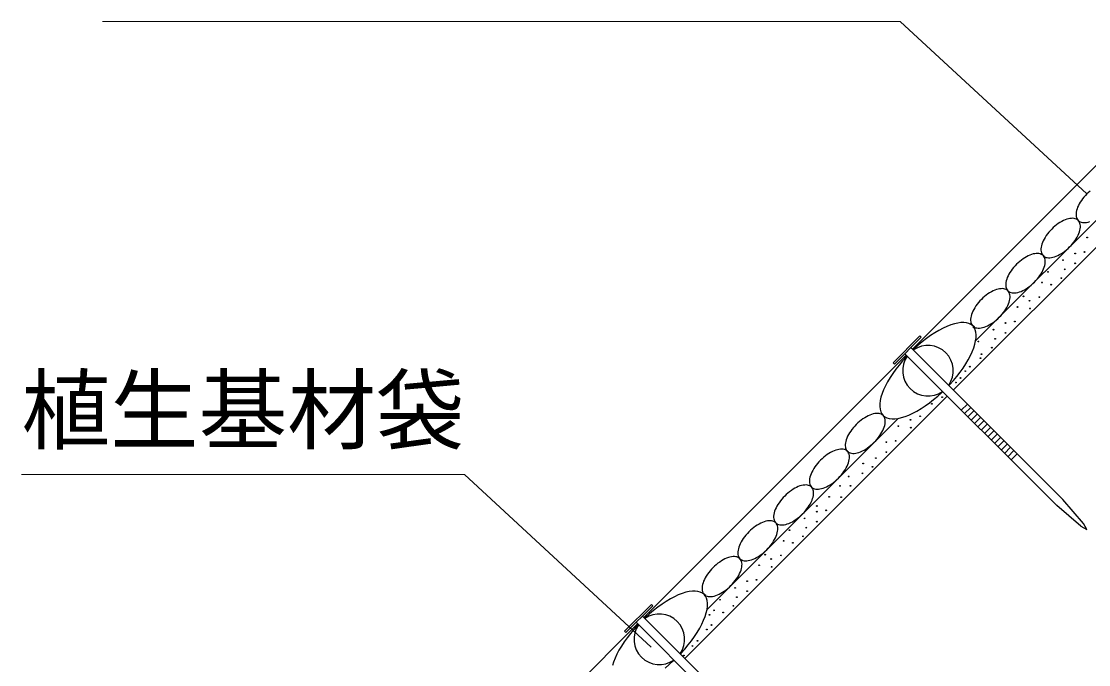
# Model space of a CAD drawing. Units: millimetres, scale not verified. Extents: x 200 to 8200, y 200 to 5838.
# Drawn here: x 724 to 1567, y 2384 to 2892 of the extents above; entities that cross this region are included whole.
import ezdxf
from ezdxf.enums import TextEntityAlignment as Align

# ---------------------------------------------------------------- set-up
doc = ezdxf.new("R2010")
doc.units = ezdxf.units.MM
doc.header["$LTSCALE"] = 20
doc.layers.add('C-STR', color=7, linetype='Continuous', lineweight=25)
doc.layers.add('C-STR-HTXT', color=1, linetype='Continuous', lineweight=13)
doc.styles.add('ＭＳ ゴシック', font='')
doc.styles.get('ＭＳ ゴシック').set_extended_font_data('MS Gothic')

msp = doc.modelspace()

# ---------------------------------------------------------------- linework, layer by layer
at = {"layer": 'C-STR', "color": 1}
for p, q in [((1427.99, 2633.6), (1635.17, 2840.78)), ((1215.85, 2421.46), (1423.04, 2628.65)), ((1003.72, 2209.33), (1210.9, 2416.51))]:
    msp.add_line(p, q, dxfattribs=at)
at = {"layer": 'C-STR'}
for p, q in [((1477.86, 2640.02), (1624.02, 2786.17)), ((1460.33, 2601.27), (1634.63, 2775.57)), ((1559.43, 2735.16), (1558.87, 2734.49)), ((1531.65, 2707.38), (1531.09, 2706.71)), ((1503.87, 2679.6), (1503.31, 2678.93)), ((1476.63, 2651.82), (1475.53, 2650.46)), ((1412.63, 2622.74), (1433.88, 2644)), ((1434.92, 2642.96), (1413.68, 2621.7)), ((1434.92, 2642.96), (1433.88, 2644)), ((1421.83, 2629.86), (1541.87, 2509.89)), ((1426.77, 2634.81), (1546.81, 2514.84)), ((1413.68, 2621.7), (1412.63, 2622.74)), ((1248.2, 2389.14), (1455.38, 2596.32)), ((1466.5, 2585.2), (1471.45, 2590.15)), ((1405.38, 2581.11), (1404.82, 2580.44)), ((1469.12, 2582.59), (1474.07, 2587.54)), ((1471.74, 2579.97), (1476.69, 2584.92)), ((1474.36, 2577.35), (1479.31, 2582.3)), ((1476.98, 2574.73), (1481.93, 2579.68)), ((1265.73, 2427.88), (1416.63, 2578.78)), ((1479.6, 2572.12), (1484.55, 2577.07)), ((1482.22, 2569.5), (1487.17, 2574.45)), ((1484.84, 2566.88), (1489.78, 2571.83)), ((1487.45, 2564.27), (1492.4, 2569.22)), ((1490.07, 2561.65), (1495.02, 2566.6)), ((1492.69, 2559.03), (1497.64, 2563.98)), ((1495.31, 2556.41), (1500.26, 2561.36)), ((1497.93, 2553.8), (1502.88, 2558.75)), ((1500.55, 2551.18), (1505.5, 2556.13)), ((1377.1, 2552.83), (1376.54, 2552.16)), ((1503.17, 2548.56), (1508.12, 2553.51)), ((1505.78, 2545.95), (1510.73, 2550.9)), ((1348.81, 2524.54), (1348.25, 2523.87)), ((1563.08, 2495.75), (1546.81, 2514.84)), ((1560.96, 2493.63), (1541.87, 2509.89)), ((1320.53, 2496.26), (1319.97, 2495.59)), ((1565.56, 2491.15), (1563.08, 2495.75)), ((1560.96, 2493.63), (1565.56, 2491.15)), ((1292.25, 2467.98), (1291.68, 2467.31)), ((1264.5, 2439.69), (1263.4, 2438.32)), ((1200.5, 2410.61), (1221.75, 2431.87)), ((1222.79, 2430.83), (1201.54, 2409.57)), ((1222.79, 2430.83), (1221.75, 2431.87)), ((1214.64, 2422.67), (1334.68, 2302.71)), ((1209.69, 2417.72), (1329.73, 2297.75)), ((1201.54, 2409.57), (1200.5, 2410.61))]:
    msp.add_line(p, q, dxfattribs=at)
for points in [[(1568.21, 2758.43), (1566.92, 2757.3), (1565.69, 2756.12), (1564.5, 2754.88), (1563.38, 2753.6), (1562.33, 2752.29), (1561.36, 2750.94), (1560.48, 2749.59), (1559.69, 2748.23), (1559, 2746.88), (1558.41, 2745.54), (1557.94, 2744.23), (1557.57, 2742.96), (1557.32, 2741.73), (1557.19, 2740.56), (1557.18, 2739.45), (1557.29, 2738.42), (1557.51, 2737.46), (1557.85, 2736.6), (1558.3, 2735.83), (1558.87, 2735.16), (1559.54, 2734.6), (1560.31, 2734.14), (1561.17, 2733.8), (1562.12, 2733.58), (1563.16, 2733.47), (1564.26, 2733.49), (1565.44, 2733.62), (1566.66, 2733.86), (1567.94, 2734.23)], [(1558.87, 2735.16), (1558.2, 2735.72), (1557.43, 2736.18), (1556.56, 2736.52), (1555.61, 2736.74), (1554.58, 2736.85), (1553.47, 2736.84), (1552.3, 2736.7), (1551.07, 2736.46), (1549.8, 2736.09), (1548.49, 2735.62), (1547.15, 2735.03), (1545.8, 2734.34), (1544.44, 2733.55), (1543.08, 2732.67), (1541.74, 2731.7), (1540.43, 2730.65), (1539.14, 2729.53), (1537.91, 2728.34), (1536.72, 2727.1), (1535.6, 2725.82), (1534.55, 2724.51), (1533.58, 2723.16), (1532.7, 2721.81), (1531.91, 2720.45), (1531.22, 2719.1), (1530.63, 2717.76), (1530.16, 2716.45), (1529.79, 2715.18), (1529.55, 2713.95), (1529.41, 2712.78), (1529.4, 2711.67), (1529.51, 2710.64), (1529.73, 2709.68), (1530.07, 2708.82), (1530.53, 2708.05), (1531.09, 2707.38), (1531.76, 2706.82), (1532.53, 2706.36), (1533.39, 2706.02), (1534.35, 2705.8), (1535.38, 2705.69), (1536.49, 2705.71), (1537.66, 2705.84), (1538.88, 2706.09), (1540.16, 2706.45), (1541.47, 2706.93), (1542.8, 2707.51), (1544.16, 2708.2), (1545.52, 2708.99), (1546.87, 2709.88), (1548.21, 2710.85), (1549.53, 2711.9), (1550.81, 2713.02), (1552.05, 2714.2), (1553.23, 2715.44), (1554.35, 2716.72), (1555.4, 2718.04), (1556.37, 2719.38), (1557.26, 2720.73), (1558.05, 2722.09), (1558.74, 2723.45), (1559.32, 2724.78), (1559.8, 2726.09), (1560.16, 2727.37), (1560.41, 2728.59), (1560.54, 2729.76), (1560.56, 2730.87), (1560.45, 2731.9), (1560.23, 2732.86), (1559.89, 2733.72), (1559.43, 2734.49)], [(1531.09, 2707.38), (1530.42, 2707.94), (1529.65, 2708.4), (1528.79, 2708.74), (1527.83, 2708.96), (1526.8, 2709.07), (1525.69, 2709.06), (1524.52, 2708.93), (1523.29, 2708.68), (1522.02, 2708.31), (1520.71, 2707.84), (1519.37, 2707.25), (1518.02, 2706.56), (1516.66, 2705.77), (1515.31, 2704.89), (1513.96, 2703.92), (1512.65, 2702.87), (1511.37, 2701.75), (1510.13, 2700.56), (1508.94, 2699.33), (1507.82, 2698.04), (1506.77, 2696.73), (1505.8, 2695.39), (1504.92, 2694.03), (1504.13, 2692.67), (1503.44, 2691.32), (1502.85, 2689.98), (1502.38, 2688.67), (1502.01, 2687.4), (1501.77, 2686.17), (1501.64, 2685), (1501.62, 2683.89), (1501.73, 2682.86), (1501.95, 2681.91), (1502.29, 2681.04), (1502.75, 2680.27), (1503.31, 2679.6), (1503.98, 2679.04), (1504.75, 2678.59), (1505.61, 2678.25), (1506.57, 2678.02), (1507.6, 2677.91), (1508.71, 2677.93), (1509.88, 2678.06), (1511.1, 2678.31), (1512.38, 2678.67), (1513.69, 2679.15), (1515.02, 2679.73), (1516.38, 2680.42), (1517.74, 2681.21), (1519.09, 2682.1), (1520.43, 2683.07), (1521.75, 2684.12), (1523.03, 2685.24), (1524.27, 2686.42), (1525.45, 2687.66), (1526.57, 2688.94), (1527.62, 2690.26), (1528.59, 2691.6), (1529.48, 2692.95), (1530.27, 2694.31), (1530.96, 2695.67), (1531.54, 2697), (1532.02, 2698.31), (1532.38, 2699.59), (1532.63, 2700.81), (1532.76, 2701.98), (1532.78, 2703.09), (1532.67, 2704.13), (1532.45, 2705.08), (1532.11, 2705.94), (1531.65, 2706.71)], [(1503.31, 2679.6), (1502.64, 2680.17), (1501.87, 2680.62), (1501.01, 2680.96), (1500.05, 2681.18), (1499.02, 2681.29), (1497.91, 2681.28), (1496.74, 2681.15), (1495.51, 2680.9), (1494.24, 2680.53), (1492.93, 2680.06), (1491.59, 2679.47), (1490.24, 2678.78), (1488.88, 2677.99), (1487.53, 2677.11), (1486.18, 2676.14), (1484.87, 2675.09), (1483.59, 2673.97), (1482.35, 2672.78), (1481.17, 2671.55), (1480.04, 2670.26), (1479, 2668.95), (1478.02, 2667.61), (1477.14, 2666.25), (1476.35, 2664.89), (1475.66, 2663.54), (1475.08, 2662.2), (1474.6, 2660.89), (1474.23, 2659.62), (1473.99, 2658.39), (1473.86, 2657.22), (1473.84, 2656.11), (1473.95, 2655.08), (1474.17, 2654.13), (1474.51, 2653.26), (1474.97, 2652.49), (1475.53, 2651.82), (1476.2, 2651.26), (1476.97, 2650.81), (1477.83, 2650.47), (1478.79, 2650.24), (1479.82, 2650.14), (1480.93, 2650.15), (1482.1, 2650.28), (1483.33, 2650.53), (1484.6, 2650.89), (1485.91, 2651.37), (1487.25, 2651.95), (1488.6, 2652.64), (1489.96, 2653.43), (1491.31, 2654.32), (1492.66, 2655.29), (1493.97, 2656.34), (1495.25, 2657.46), (1496.49, 2658.64), (1497.67, 2659.88), (1498.8, 2661.16), (1499.85, 2662.48), (1500.82, 2663.82), (1501.7, 2665.17), (1502.49, 2666.53), (1503.18, 2667.89), (1503.76, 2669.22), (1504.24, 2670.53), (1504.61, 2671.81), (1504.85, 2673.03), (1504.98, 2674.21), (1505, 2675.31), (1504.89, 2676.35), (1504.67, 2677.3), (1504.33, 2678.16), (1503.87, 2678.93)], [(1475.53, 2651.82), (1474.16, 2652.92), (1472.54, 2653.74), (1470.67, 2654.28), (1468.56, 2654.53), (1466.24, 2654.49), (1463.72, 2654.16), (1461.03, 2653.54), (1458.17, 2652.64), (1455.18, 2651.47), (1452.07, 2650.03), (1448.87, 2648.33), (1445.61, 2646.39), (1442.3, 2644.23), (1438.98, 2641.85), (1435.67, 2639.28), (1432.39, 2636.53), (1429.17, 2633.64), (1428.55, 2633.04)], [(1456.75, 2604.85), (1457.35, 2605.46), (1460.24, 2608.68), (1462.99, 2611.96), (1465.56, 2615.27), (1467.93, 2618.59), (1470.1, 2621.9), (1472.04, 2625.16), (1473.73, 2628.36), (1475.18, 2631.47), (1476.35, 2634.46), (1477.25, 2637.32), (1477.86, 2640.02), (1478.19, 2642.53), (1478.24, 2644.85), (1477.99, 2646.96), (1477.45, 2648.83), (1476.63, 2650.46)], [(1423.6, 2628.09), (1423.01, 2627.47), (1420.11, 2624.26), (1417.36, 2620.98), (1414.79, 2617.66), (1412.42, 2614.34), (1410.25, 2611.04), (1408.31, 2607.77), (1406.62, 2604.58), (1405.18, 2601.47), (1404, 2598.47), (1403.1, 2595.62), (1402.49, 2592.92), (1402.16, 2590.4), (1402.12, 2588.08), (1402.36, 2585.98), (1402.9, 2584.11), (1403.72, 2582.48), (1404.82, 2581.11), (1406.19, 2580.01), (1407.81, 2579.19), (1409.68, 2578.66), (1411.79, 2578.41), (1414.11, 2578.45), (1416.63, 2578.78), (1419.33, 2579.39), (1422.18, 2580.29), (1425.18, 2581.47), (1428.28, 2582.91), (1431.48, 2584.6), (1434.75, 2586.54), (1438.05, 2588.71), (1441.37, 2591.09), (1444.68, 2593.66), (1447.96, 2596.4), (1451.18, 2599.3), (1451.8, 2599.9)], [(1404.82, 2581.11), (1404.15, 2581.67), (1403.38, 2582.13), (1402.51, 2582.46), (1401.55, 2582.68), (1400.51, 2582.78), (1399.39, 2582.75), (1398.21, 2582.61), (1396.97, 2582.35), (1395.68, 2581.97), (1394.35, 2581.48), (1393, 2580.87), (1391.63, 2580.16), (1390.25, 2579.36), (1388.87, 2578.45), (1387.51, 2577.46), (1386.17, 2576.39), (1384.87, 2575.25), (1383.61, 2574.04), (1382.4, 2572.78), (1381.26, 2571.48), (1380.19, 2570.14), (1379.2, 2568.78), (1378.29, 2567.4), (1377.48, 2566.02), (1376.77, 2564.65), (1376.17, 2563.3), (1375.68, 2561.97), (1375.3, 2560.68), (1375.04, 2559.44), (1374.89, 2558.26), (1374.87, 2557.14), (1374.97, 2556.1), (1375.19, 2555.14), (1375.52, 2554.27), (1375.97, 2553.5), (1376.54, 2552.83), (1377.21, 2552.27), (1377.98, 2551.81), (1378.85, 2551.48), (1379.81, 2551.26), (1380.85, 2551.16), (1381.97, 2551.19), (1383.15, 2551.33), (1384.39, 2551.59), (1385.68, 2551.97), (1387, 2552.46), (1388.36, 2553.07), (1389.73, 2553.78), (1391.11, 2554.58), (1392.49, 2555.49), (1393.85, 2556.48), (1395.19, 2557.55), (1396.49, 2558.69), (1397.75, 2559.9), (1398.95, 2561.16), (1400.1, 2562.46), (1401.17, 2563.8), (1402.16, 2565.16), (1403.06, 2566.54), (1403.87, 2567.92), (1404.58, 2569.29), (1405.18, 2570.64), (1405.68, 2571.97), (1406.06, 2573.26), (1406.32, 2574.5), (1406.46, 2575.68), (1406.48, 2576.8), (1406.39, 2577.84), (1406.17, 2578.8), (1405.83, 2579.67), (1405.38, 2580.44)], [(1376.54, 2552.83), (1375.87, 2553.39), (1375.09, 2553.84), (1374.22, 2554.18), (1373.26, 2554.39), (1372.22, 2554.49), (1371.11, 2554.47), (1369.92, 2554.33), (1368.68, 2554.06), (1367.39, 2553.69), (1366.07, 2553.19), (1364.71, 2552.59), (1363.34, 2551.88), (1361.96, 2551.07), (1360.59, 2550.17), (1359.22, 2549.18), (1357.89, 2548.11), (1356.58, 2546.96), (1355.32, 2545.76), (1354.12, 2544.5), (1352.97, 2543.19), (1351.9, 2541.86), (1350.91, 2540.49), (1350.01, 2539.12), (1349.2, 2537.74), (1348.49, 2536.37), (1347.89, 2535.01), (1347.39, 2533.69), (1347.01, 2532.4), (1346.75, 2531.16), (1346.61, 2529.97), (1346.59, 2528.86), (1346.69, 2527.81), (1346.9, 2526.86), (1347.24, 2525.99), (1347.69, 2525.21), (1348.25, 2524.54), (1348.92, 2523.98), (1349.69, 2523.53), (1350.56, 2523.2), (1351.52, 2522.98), (1352.56, 2522.88), (1353.68, 2522.9), (1354.86, 2523.05), (1356.11, 2523.31), (1357.39, 2523.69), (1358.72, 2524.18), (1360.07, 2524.78), (1361.45, 2525.49), (1362.83, 2526.3), (1364.2, 2527.2), (1365.56, 2528.2), (1366.9, 2529.27), (1368.21, 2530.41), (1369.46, 2531.61), (1370.67, 2532.87), (1371.81, 2534.18), (1372.88, 2535.52), (1373.88, 2536.88), (1374.78, 2538.25), (1375.59, 2539.63), (1376.3, 2541.01), (1376.9, 2542.36), (1377.39, 2543.69), (1377.77, 2544.97), (1378.03, 2546.21), (1378.18, 2547.4), (1378.2, 2548.51), (1378.1, 2549.56), (1377.88, 2550.52), (1377.55, 2551.39), (1377.1, 2552.16)], [(1348.25, 2524.54), (1347.58, 2525.11), (1346.81, 2525.56), (1345.94, 2525.89), (1344.98, 2526.11), (1343.94, 2526.21), (1342.82, 2526.18), (1341.64, 2526.04), (1340.4, 2525.78), (1339.11, 2525.4), (1337.78, 2524.91), (1336.43, 2524.31), (1335.06, 2523.6), (1333.68, 2522.79), (1332.3, 2521.88), (1330.94, 2520.89), (1329.6, 2519.82), (1328.3, 2518.68), (1327.04, 2517.47), (1325.83, 2516.21), (1324.69, 2514.91), (1323.62, 2513.57), (1322.63, 2512.21), (1321.72, 2510.83), (1320.91, 2509.45), (1320.21, 2508.08), (1319.6, 2506.73), (1319.11, 2505.4), (1318.73, 2504.11), (1318.47, 2502.87), (1318.33, 2501.69), (1318.3, 2500.57), (1318.4, 2499.53), (1318.62, 2498.57), (1318.95, 2497.7), (1319.4, 2496.93), (1319.97, 2496.26), (1320.64, 2495.7), (1321.41, 2495.25), (1322.28, 2494.91), (1323.24, 2494.69), (1324.28, 2494.6), (1325.4, 2494.62), (1326.58, 2494.76), (1327.82, 2495.02), (1329.11, 2495.4), (1330.44, 2495.89), (1331.79, 2496.5), (1333.16, 2497.21), (1334.54, 2498.02), (1335.92, 2498.92), (1337.28, 2499.91), (1338.62, 2500.98), (1339.92, 2502.12), (1341.18, 2503.33), (1342.39, 2504.59), (1343.53, 2505.89), (1344.6, 2507.23), (1345.59, 2508.59), (1346.49, 2509.97), (1347.3, 2511.35), (1348.01, 2512.72), (1348.62, 2514.08), (1349.11, 2515.4), (1349.49, 2516.69), (1349.75, 2517.93), (1349.89, 2519.11), (1349.91, 2520.23), (1349.82, 2521.27), (1349.6, 2522.23), (1349.26, 2523.1), (1348.81, 2523.87)], [(1319.97, 2496.26), (1319.3, 2496.82), (1318.52, 2497.27), (1317.66, 2497.61), (1316.7, 2497.82), (1315.65, 2497.92), (1314.54, 2497.9), (1313.35, 2497.76), (1312.11, 2497.5), (1310.82, 2497.12), (1309.5, 2496.62), (1308.14, 2496.02), (1306.77, 2495.31), (1305.39, 2494.5), (1304.02, 2493.6), (1302.66, 2492.61), (1301.32, 2491.54), (1300.01, 2490.39), (1298.75, 2489.19), (1297.55, 2487.93), (1296.41, 2486.63), (1295.33, 2485.29), (1294.34, 2483.92), (1293.44, 2482.55), (1292.63, 2481.17), (1291.92, 2479.8), (1291.32, 2478.44), (1290.82, 2477.12), (1290.45, 2475.83), (1290.18, 2474.59), (1290.04, 2473.41), (1290.02, 2472.29), (1290.12, 2471.25), (1290.33, 2470.29), (1290.67, 2469.42), (1291.12, 2468.65), (1291.68, 2467.98), (1292.35, 2467.41), (1293.13, 2466.96), (1293.99, 2466.63), (1294.95, 2466.41), (1296, 2466.31), (1297.11, 2466.33), (1298.3, 2466.48), (1299.54, 2466.74), (1300.82, 2467.12), (1302.15, 2467.61), (1303.51, 2468.21), (1304.88, 2468.92), (1306.26, 2469.73), (1307.63, 2470.64), (1308.99, 2471.63), (1310.33, 2472.7), (1311.64, 2473.84), (1312.9, 2475.05), (1314.1, 2476.31), (1315.24, 2477.61), (1316.32, 2478.95), (1317.31, 2480.31), (1318.21, 2481.69), (1319.02, 2483.06), (1319.73, 2484.44), (1320.33, 2485.79), (1320.82, 2487.12), (1321.2, 2488.41), (1321.47, 2489.65), (1321.61, 2490.83), (1321.63, 2491.95), (1321.53, 2492.99), (1321.32, 2493.95), (1320.98, 2494.82), (1320.53, 2495.59)], [(1291.68, 2467.98), (1291.01, 2468.54), (1290.24, 2468.99), (1289.37, 2469.32), (1288.41, 2469.54), (1287.37, 2469.64), (1286.25, 2469.62), (1285.07, 2469.47), (1283.83, 2469.21), (1282.54, 2468.83), (1281.21, 2468.34), (1279.86, 2467.74), (1278.49, 2467.03), (1277.11, 2466.22), (1275.73, 2465.31), (1274.37, 2464.32), (1273.03, 2463.25), (1271.73, 2462.11), (1270.47, 2460.9), (1269.26, 2459.64), (1268.12, 2458.34), (1267.05, 2457), (1266.06, 2455.64), (1265.16, 2454.26), (1264.35, 2452.89), (1263.64, 2451.51), (1263.03, 2450.16), (1262.54, 2448.83), (1262.16, 2447.54), (1261.9, 2446.3), (1261.76, 2445.12), (1261.74, 2444), (1261.83, 2442.96), (1262.05, 2442), (1262.39, 2441.13), (1262.84, 2440.36), (1263.4, 2439.69), (1264.07, 2439.13), (1264.84, 2438.68), (1265.71, 2438.34), (1266.67, 2438.13), (1267.71, 2438.03), (1268.83, 2438.05), (1270.01, 2438.19), (1271.25, 2438.45), (1272.54, 2438.83), (1273.87, 2439.33), (1275.22, 2439.93), (1276.59, 2440.64), (1277.97, 2441.45), (1279.35, 2442.35), (1280.71, 2443.34), (1282.05, 2444.41), (1283.35, 2445.56), (1284.61, 2446.76), (1285.82, 2448.02), (1286.96, 2449.33), (1288.03, 2450.66), (1289.02, 2452.03), (1289.93, 2453.4), (1290.74, 2454.78), (1291.44, 2456.15), (1292.05, 2457.51), (1292.54, 2458.83), (1292.92, 2460.12), (1293.18, 2461.36), (1293.32, 2462.54), (1293.35, 2463.66), (1293.25, 2464.7), (1293.03, 2465.66), (1292.7, 2466.53), (1292.25, 2467.31)], [(1263.4, 2439.69), (1262.03, 2440.79), (1260.41, 2441.61), (1258.53, 2442.15), (1256.43, 2442.4), (1254.11, 2442.36), (1251.59, 2442.03), (1248.89, 2441.41), (1246.04, 2440.51), (1243.04, 2439.34), (1239.94, 2437.89), (1236.74, 2436.2), (1233.47, 2434.26), (1230.17, 2432.09), (1226.85, 2429.72), (1223.53, 2427.15), (1220.26, 2424.4), (1217.04, 2421.51), (1216.41, 2420.9)], [(1244.62, 2392.71), (1245.21, 2393.33), (1248.11, 2396.55), (1250.85, 2399.83), (1253.42, 2403.14), (1255.8, 2406.46), (1257.97, 2409.77), (1259.91, 2413.03), (1261.6, 2416.23), (1263.04, 2419.34), (1264.22, 2422.33), (1265.12, 2425.19), (1265.73, 2427.88), (1266.06, 2430.4), (1266.1, 2432.72), (1265.85, 2434.83), (1265.32, 2436.7), (1264.5, 2438.32)], [(1211.46, 2415.95), (1210.87, 2415.34), (1207.98, 2412.12), (1205.23, 2408.85), (1202.66, 2405.53), (1200.28, 2402.21), (1198.12, 2398.91), (1196.18, 2395.64), (1194.48, 2392.44), (1193.04, 2389.34), (1191.87, 2386.34), (1190.97, 2383.49)], [(1232.55, 2381.52), (1235.83, 2384.27), (1239.05, 2387.17), (1239.67, 2387.76)]]:
    msp.add_lwpolyline(points, dxfattribs=at)
for centre in [(1565.86, 2721.77), (1556.41, 2709.14), (1563.78, 2710.24), (1546.84, 2703.86), (1556.42, 2701.26), (1534.96, 2694.55), (1545.52, 2689.65), (1548.15, 2696.55), (1530.23, 2686.15), (1537.44, 2684.46), (1515.63, 2675.22), (1520.45, 2671.76), (1528.16, 2674.61), (1510.91, 2666.82), (1520.79, 2665.63), (1508.84, 2655.29), (1491.89, 2648.91), (1501.46, 2654.19), (1480.01, 2639.6), (1493.2, 2641.6), (1501.47, 2646.31), (1482.5, 2629.51), (1490.57, 2634.7), (1481.6, 2626.44), (1469.65, 2616.1), (1473.21, 2619.66), (1462.28, 2607.12), (1465.84, 2610.68), (1443.31, 2590.33), (1451.38, 2595.52), (1434.02, 2580.48), (1416.77, 2572.68), (1426.32, 2577.62), (1426.66, 2571.5), (1407.32, 2560.05), (1414.7, 2561.15), (1399.06, 2547.47), (1407.33, 2552.17), (1389.03, 2543.15), (1396.43, 2540.57), (1377.57, 2532.98), (1388.36, 2535.38), (1370.71, 2525.53), (1379.07, 2525.53), (1362.21, 2516.88), (1371.71, 2516.55), (1352.37, 2509.58), (1352.37, 2505.11), (1359.75, 2506.2), (1342.81, 2499.82), (1352.38, 2497.22), (1330.92, 2490.51), (1344.11, 2492.52), (1326.2, 2482.11), (1333.41, 2480.43), (1341.48, 2485.62), (1311.59, 2471.19), (1324.12, 2470.58), (1306.87, 2462.78), (1316.42, 2467.72), (1316.76, 2461.6), (1287.86, 2444.87), (1297.42, 2450.16), (1304.8, 2451.25), (1289.17, 2437.57), (1297.43, 2442.27), (1275.97, 2435.56), (1286.53, 2430.67), (1267.68, 2423.6), (1271.25, 2427.16), (1278.46, 2425.48), (1265.61, 2412.06), (1269.18, 2415.63), (1258.24, 2403.08), (1254.14, 2398.98), (1247.35, 2391.48)]:
    msp.add_circle(centre, 0.3, dxfattribs=at)
at = {"layer": 'C-STR', "color": 3}
for centre, start, end in [((1440.18, 2616.47), 325.08918, 124.9449), ((1440.18, 2616.47), 145.10221, 304.93187), ((1228.04, 2404.34), 325.08918, 124.9449), ((1228.04, 2404.34), 145.10221, 304.93187)]:
    msp.add_arc(centre, 20, start, end, dxfattribs=at)
at = {"layer": 'C-STR-HTXT'}
for p, q in [((788.36, 2892.46), (1418.36, 2892.46)), ((1565.69, 2756.12), (1418.36, 2892.46)), ((724.21, 2534.47), (1074.21, 2534.47)), ((1221.54, 2398.13), (1074.21, 2534.47))]:
    msp.add_line(p, q, dxfattribs=at)

# ---------------------------------------------------------------- texts
at = {"layer": 'C-STR-HTXT', "color": 7, "style": 'ＭＳ ゴシック'}
msp.add_text('植生基材袋', height=51.32, dxfattribs=at).set_placement((724.21, 2544.47), align=Align.BOTTOM_LEFT)

doc.saveas('drawing.dxf')
